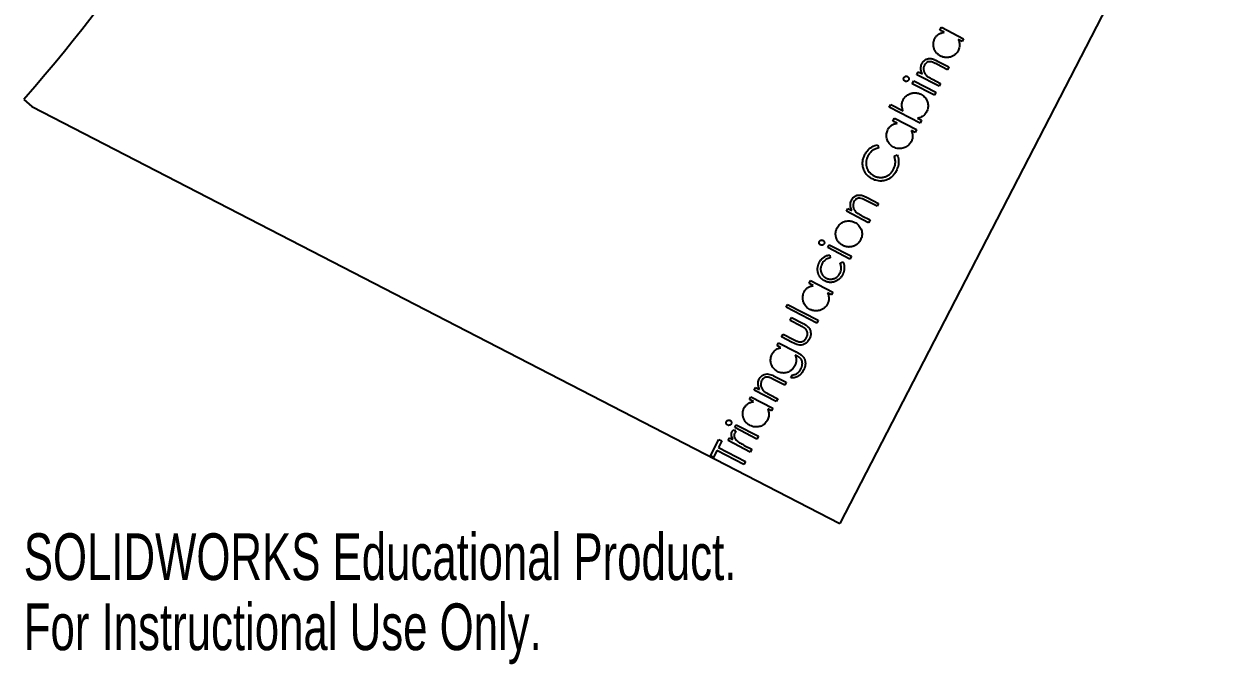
# Model space of a CAD drawing. Header units: millimetres. Extents: x -225 to -102, y 114 to 246.
# Drawn here: x -224.9 to -102, y 113.8 to 180.1 of the extents above; entities that cross this region are included whole.
import ezdxf

# ---------------------------------------------------------------- set-up
doc = ezdxf.new("R2010")
doc.units = ezdxf.units.MM
doc.styles.add('SLDTEXTSTYLE0', font='TXT', dxfattribs={"width": 0.7})

msp = doc.modelspace()

# ---------------------------------------------------------------- linework, layer by layer
at = {"color": 7, "linetype": 'Continuous', "lineweight": 25}
for p, q in [((-101.98, 202.95), (-140.47, 128.38)), ((-130.13, 179.41), (-129.98, 179.7)), ((-129.71, 179.19), (-130.13, 179.41)), ((-129.98, 179.7), (-127.69, 178.52)), ((-127.84, 178.23), (-128.24, 178.43)), ((-127.69, 178.52), (-127.84, 178.23)), ((-129.35, 175.31), (-130.44, 175.87)), ((-130.38, 176.21), (-129.2, 175.6)), ((-132.52, 174.78), (-132.37, 175.08)), ((-130.23, 173.6), (-132.52, 174.78)), ((-132.37, 175.08), (-131.95, 174.87)), ((-129.2, 175.6), (-129.35, 175.31)), ((-132.99, 173.86), (-132.84, 174.16)), ((-130.7, 172.68), (-132.99, 173.86)), ((-132.84, 174.16), (-130.55, 172.98)), ((-130.91, 174.33), (-130.07, 173.9)), ((-130.07, 173.9), (-130.23, 173.6)), ((-224.86, 172.24), (-224.03, 171.51)), ((-130.55, 172.98), (-130.7, 172.68)), ((-224.03, 171.51), (-140.47, 128.38)), ((-135.37, 171.43), (-135.22, 171.72)), ((-132.19, 169.79), (-135.37, 171.43)), ((-135.22, 171.72), (-133.94, 171.06)), ((-134.99, 170), (-134.84, 170.29)), ((-134.57, 169.78), (-134.99, 170)), ((-134.84, 170.29), (-132.55, 169.11)), ((-132.46, 170.3), (-132.04, 170.09)), ((-132.04, 170.09), (-132.19, 169.79)), ((-132.7, 168.81), (-133.09, 169.02)), ((-132.55, 169.11), (-132.7, 168.81)), ((-136.54, 167.55), (-136.48, 167.21)), ((-134.87, 166.38), (-134.56, 166.52)), ((-136.63, 161.19), (-137.72, 161.75)), ((-137.66, 162.09), (-136.48, 161.48)), ((-136.48, 161.48), (-136.63, 161.19)), ((-139.8, 160.67), (-139.65, 160.96)), ((-137.51, 159.48), (-139.8, 160.67)), ((-139.65, 160.96), (-139.24, 160.75)), ((-138.2, 160.21), (-137.36, 159.78)), ((-137.36, 159.78), (-137.51, 159.48)), ((-141.73, 156.91), (-141.58, 157.21)), ((-139.44, 155.73), (-141.73, 156.91)), ((-141.58, 157.21), (-139.29, 156.03)), ((-141.53, 156.14), (-141.5, 155.84)), ((-140.45, 155.29), (-140.17, 155.44)), ((-139.29, 156.03), (-139.44, 155.73)), ((-143.65, 153.21), (-143.5, 153.5)), ((-143.23, 152.99), (-143.65, 153.21)), ((-143.5, 153.5), (-141.21, 152.32)), ((-141.36, 152.03), (-141.75, 152.23)), ((-141.21, 152.32), (-141.36, 152.03)), ((-146.03, 150.75), (-145.88, 151.04)), ((-142.86, 149.11), (-146.03, 150.75)), ((-145.88, 151.04), (-142.71, 149.41)), ((-145.63, 149.37), (-145.47, 149.67)), ((-144.56, 148.82), (-145.63, 149.37)), ((-145.47, 149.67), (-144.35, 149.09)), ((-142.71, 149.41), (-142.86, 149.11)), ((-146.5, 147.67), (-146.35, 147.96)), ((-145.4, 147.1), (-146.5, 147.67)), ((-146.35, 147.96), (-145.28, 147.41)), ((-146.97, 146.77), (-146.82, 147.06)), ((-146.57, 146.56), (-146.97, 146.77)), ((-146.82, 147.06), (-144.99, 146.12)), ((-145, 145.75), (-145.11, 145.81)), ((-146.17, 142.69), (-147.27, 143.25)), ((-147.2, 143.59), (-146.02, 142.98)), ((-146.02, 142.98), (-146.17, 142.69)), ((-145.56, 143.43), (-145.39, 143.75)), ((-149.84, 141.2), (-149.69, 141.49)), ((-149.69, 141.49), (-147.4, 140.31)), ((-149.34, 142.16), (-149.19, 142.46)), ((-147.05, 140.98), (-149.34, 142.16)), ((-149.19, 142.46), (-148.78, 142.24)), ((-147.74, 141.71), (-146.9, 141.28)), ((-149.42, 140.99), (-149.84, 141.2)), ((-147.55, 140.02), (-147.94, 140.22)), ((-147.4, 140.31), (-147.55, 140.02)), ((-146.9, 141.28), (-147.05, 140.98)), ((-151.42, 138.09), (-151.25, 137.81)), ((-151.34, 138.29), (-151.19, 138.59)), ((-149.05, 137.11), (-151.34, 138.29)), ((-151.19, 138.59), (-148.9, 137.4)), ((-153.86, 135.38), (-152.99, 137.08)), ((-152.69, 136.92), (-153.04, 136.23)), ((-152.99, 137.08), (-152.69, 136.92)), ((-152.03, 136.95), (-151.88, 137.25)), ((-149.74, 135.76), (-152.03, 136.95)), ((-151.88, 137.25), (-151.54, 137.07)), ((-150.36, 136.46), (-149.59, 136.07)), ((-148.9, 137.4), (-149.05, 137.11)), ((-153.56, 135.22), (-153.86, 135.38)), ((-153.2, 135.92), (-153.56, 135.22)), ((-150.41, 134.48), (-153.2, 135.92)), ((-153.04, 136.23), (-150.24, 134.79)), ((-149.59, 136.07), (-149.74, 135.76)), ((-150.24, 134.79), (-150.41, 134.48))]:
    msp.add_line(p, q, dxfattribs=at)
msp.add_open_spline([(-205.57, 209.6), (-210.07, 191.2), (-212.47, 186.55), (-224.86, 172.24)], degree=3, dxfattribs=at)
for points, knots in [([(-130.07, 176.72), (-130.11, 176.75), (-130.19, 176.79), (-130.3, 176.87), (-130.4, 176.95), (-130.49, 177.05), (-130.57, 177.15), (-130.64, 177.26), (-130.69, 177.38), (-130.74, 177.51), (-130.78, 177.64), (-130.8, 177.77), (-130.81, 177.9), (-130.81, 178.03), (-130.79, 178.15), (-130.76, 178.28), (-130.72, 178.41), (-130.68, 178.48), (-130.66, 178.53)], [0, 0, 0, 0, 0.064924, 0.12808, 0.189832, 0.25102, 0.312303, 0.374004, 0.43709, 0.502073, 0.566819, 0.629793, 0.691152, 0.751792, 0.812555, 0.873639, 0.93589, 1, 1, 1, 1]), ([(-130.66, 178.53), (-130.64, 178.57), (-130.59, 178.66), (-130.5, 178.78), (-130.39, 178.89), (-130.28, 178.98), (-130.15, 179.05), (-130.02, 179.11), (-129.87, 179.16), (-129.76, 179.18), (-129.71, 179.19)], [0, 0, 0, 0, 0.128687, 0.25232, 0.373529, 0.493386, 0.614476, 0.737616, 0.86583, 1, 1, 1, 1]), ([(-128.24, 178.43), (-128.2, 178.34), (-128.16, 178.24), (-128.14, 178.14), (-128.11, 178), (-128.1, 177.85), (-128.12, 177.7), (-128.14, 177.55), (-128.19, 177.41), (-128.26, 177.28)], [0, 0, 0, 0, 0.000300071, 0.000300071, 0.000300071, 0.000750428, 0.000750428, 0.000750428, 0.001197621, 0.001197621, 0.001197621, 0.001197621]), ([(-128.26, 177.28), (-128.28, 177.24), (-128.32, 177.16), (-128.4, 177.05), (-128.48, 176.96), (-128.58, 176.87), (-128.68, 176.79), (-128.79, 176.73), (-128.91, 176.67), (-129.04, 176.62), (-129.17, 176.59), (-129.3, 176.57), (-129.43, 176.56), (-129.56, 176.57), (-129.69, 176.59), (-129.82, 176.62), (-129.95, 176.66), (-130.03, 176.7), (-130.07, 176.72)], [0, 0, 0, 0, 0.063573, 0.125516, 0.186226, 0.246134, 0.306573, 0.367524, 0.429905, 0.494426, 0.559038, 0.621983, 0.683877, 0.745367, 0.807122, 0.869735, 0.933834, 1, 1, 1, 1]), ([(-131.95, 174.87), (-131.98, 174.91), (-132.02, 175.01), (-132.07, 175.16), (-132.1, 175.3), (-132.11, 175.44), (-132.1, 175.58), (-132.08, 175.71), (-132.04, 175.84), (-132, 175.93), (-131.98, 175.97)], [0, 0, 0, 0, 0.140722, 0.273154, 0.40009, 0.521676, 0.640826, 0.758576, 0.878101, 1, 1, 1, 1]), ([(-131.98, 175.97), (-131.96, 176.01), (-131.91, 176.09), (-131.83, 176.19), (-131.73, 176.28), (-131.62, 176.36), (-131.5, 176.42), (-131.37, 176.45), (-131.24, 176.47), (-131.13, 176.47), (-131.04, 176.46), (-130.96, 176.45), (-130.88, 176.42), (-130.79, 176.39), (-130.7, 176.36), (-130.59, 176.31), (-130.49, 176.26), (-130.41, 176.23), (-130.38, 176.21)], [0, 0, 0, 0, 0.076049, 0.149253, 0.220666, 0.292329, 0.363491, 0.433491, 0.50316, 0.574892, 0.613265, 0.655625, 0.701923, 0.752562, 0.807753, 0.866976, 0.931149, 1, 1, 1, 1]), ([(-131.74, 175.77), (-131.78, 175.68), (-131.82, 175.59), (-131.83, 175.49), (-131.84, 175.39), (-131.83, 175.29), (-131.81, 175.2), (-131.79, 175.1), (-131.75, 175.01), (-131.71, 174.93), (-131.66, 174.84), (-131.59, 174.76), (-131.52, 174.69)], [0, 0, 0, 0, 0.000291526, 0.000291526, 0.000291526, 0.000583435, 0.000583435, 0.000583435, 0.000871359, 0.000871359, 0.000871359, 0.001172107, 0.001172107, 0.001172107, 0.001172107]), ([(-130.99, 176.11), (-131.08, 176.13), (-131.18, 176.15), (-131.28, 176.13), (-131.34, 176.12), (-131.4, 176.1), (-131.46, 176.08), (-131.51, 176.05), (-131.56, 176.01), (-131.6, 175.96), (-131.66, 175.91), (-131.7, 175.84), (-131.74, 175.77)], [0, 0, 0, 0, 0.0002965512, 0.0002965512, 0.0002965512, 0.0004784142, 0.0004784142, 0.0004784142, 0.0006603244, 0.0006603244, 0.0006603244, 0.0008976239, 0.0008976239, 0.0008976239, 0.0008976239]), ([(-130.44, 175.87), (-130.48, 175.89), (-130.53, 175.92), (-130.57, 175.94), (-130.62, 175.96), (-130.66, 175.98), (-130.71, 176), (-130.8, 176.04), (-130.89, 176.09), (-130.99, 176.11)], [0, 0, 0, 0, 0.0001493595, 0.0001493595, 0.0001493595, 0.0002987205, 0.0002987205, 0.0002987205, 0.0005969808, 0.0005969808, 0.0005969808, 0.0005969808]), ([(-133.74, 174.13), (-133.78, 174.15), (-133.81, 174.17), (-133.84, 174.21), (-133.86, 174.24), (-133.87, 174.27), (-133.88, 174.3), (-133.89, 174.33), (-133.89, 174.37), (-133.89, 174.4), (-133.89, 174.43), (-133.87, 174.46), (-133.86, 174.5)], [0, 0, 0, 0, 0.0001244003, 0.0001244003, 0.0001244003, 0.000230792, 0.000230792, 0.000230792, 0.0003253258, 0.0003253258, 0.0003253258, 0.0004253567, 0.0004253567, 0.0004253567, 0.0004253567]), ([(-133.86, 174.5), (-133.84, 174.53), (-133.81, 174.57), (-133.78, 174.59), (-133.75, 174.61), (-133.72, 174.63), (-133.68, 174.64), (-133.65, 174.64), (-133.62, 174.65), (-133.59, 174.64), (-133.56, 174.64), (-133.53, 174.63), (-133.5, 174.62), (-133.5, 174.62), (-133.49, 174.61), (-133.49, 174.61)], [0, 0, 0, 0, 0.0001243232, 0.0001243232, 0.0001243232, 0.0002307338, 0.0002307338, 0.0002307338, 0.0003253305, 0.0003253305, 0.0003253305, 0.0004145881, 0.0004145881, 0.0004145881, 0.0004270694, 0.0004270694, 0.0004270694, 0.0004270694]), ([(-133.49, 174.61), (-133.46, 174.6), (-133.43, 174.58), (-133.41, 174.55), (-133.39, 174.53), (-133.37, 174.5), (-133.36, 174.47), (-133.35, 174.44), (-133.34, 174.41), (-133.34, 174.38), (-133.34, 174.35), (-133.35, 174.31), (-133.36, 174.28), (-133.36, 174.27), (-133.37, 174.26), (-133.37, 174.24)], [0, 0, 0, 0, 0.0000988354, 0.0000988354, 0.0000988354, 0.0001986003, 0.0001986003, 0.0001986003, 0.00028981, 0.00028981, 0.00028981, 0.0003855199, 0.0003855199, 0.0003855199, 0.0004262592, 0.0004262592, 0.0004262592, 0.0004262592]), ([(-131.52, 174.69), (-131.47, 174.66), (-131.42, 174.62), (-131.37, 174.59), (-131.32, 174.56), (-131.27, 174.53), (-131.22, 174.5), (-131.12, 174.44), (-131.02, 174.38), (-130.91, 174.33)], [0, 0, 0, 0, 0.0001764273, 0.0001764273, 0.0001764273, 0.0003526417, 0.0003526417, 0.0003526417, 0.0007038249, 0.0007038249, 0.0007038249, 0.0007038249]), ([(-133.37, 174.24), (-133.38, 174.23), (-133.4, 174.2), (-133.44, 174.16), (-133.48, 174.13), (-133.53, 174.11), (-133.59, 174.1), (-133.64, 174.1), (-133.69, 174.1), (-133.72, 174.12), (-133.74, 174.13)], [0, 0, 0, 0, 0.125846, 0.247813, 0.370922, 0.500312, 0.628301, 0.75118, 0.873015, 1, 1, 1, 1]), ([(-133.94, 171.06), (-133.96, 171.11), (-134, 171.21), (-134.04, 171.36), (-134.06, 171.51), (-134.07, 171.65), (-134.06, 171.8), (-134.03, 171.94), (-133.98, 172.08), (-133.94, 172.17), (-133.92, 172.21)], [0, 0, 0, 0, 0.134699, 0.263188, 0.387767, 0.509204, 0.629372, 0.750358, 0.873303, 1, 1, 1, 1]), ([(-133.92, 172.21), (-133.9, 172.25), (-133.85, 172.33), (-133.78, 172.44), (-133.69, 172.54), (-133.6, 172.62), (-133.5, 172.7), (-133.38, 172.76), (-133.26, 172.82), (-133.14, 172.87), (-133.01, 172.9), (-132.87, 172.92), (-132.74, 172.93), (-132.61, 172.92), (-132.48, 172.9), (-132.35, 172.87), (-132.23, 172.83), (-132.14, 172.79), (-132.1, 172.77)], [0, 0, 0, 0, 0.063641, 0.125651, 0.186427, 0.24673, 0.306901, 0.367919, 0.430367, 0.494957, 0.559757, 0.622771, 0.684732, 0.746084, 0.807665, 0.870346, 0.93405, 1, 1, 1, 1]), ([(-132.1, 172.77), (-131.96, 172.69), (-131.83, 172.6), (-131.72, 172.48), (-131.61, 172.36), (-131.52, 172.22), (-131.46, 172.07), (-131.41, 171.93), (-131.37, 171.79), (-131.36, 171.64), (-131.35, 171.48), (-131.38, 171.32), (-131.43, 171.17), (-131.45, 171.1), (-131.48, 171.03), (-131.51, 170.96)], [0, 0, 0, 0, 0.00047919, 0.00047919, 0.00047919, 0.000963456, 0.000963456, 0.000963456, 0.001403113, 0.001403113, 0.001403113, 0.001882244, 0.001882244, 0.001882244, 0.002097865, 0.002097865, 0.002097865, 0.002097865]), ([(-131.51, 170.96), (-131.58, 170.84), (-131.67, 170.71), (-131.78, 170.61), (-131.89, 170.51), (-132.02, 170.43), (-132.16, 170.38), (-132.26, 170.34), (-132.36, 170.32), (-132.46, 170.3)], [0, 0, 0, 0, 0.000441134, 0.000441134, 0.000441134, 0.000886826, 0.000886826, 0.000886826, 0.001197795, 0.001197795, 0.001197795, 0.001197795]), ([(-135.52, 169.11), (-135.49, 169.16), (-135.44, 169.25), (-135.35, 169.37), (-135.25, 169.47), (-135.13, 169.57), (-135.01, 169.64), (-134.87, 169.7), (-134.72, 169.75), (-134.62, 169.77), (-134.57, 169.78)], [0, 0, 0, 0, 0.128687, 0.25232, 0.373529, 0.493386, 0.614476, 0.737616, 0.86583, 1, 1, 1, 1]), ([(-134.93, 167.31), (-135.07, 167.39), (-135.2, 167.48), (-135.31, 167.6), (-135.42, 167.71), (-135.5, 167.85), (-135.56, 168), (-135.62, 168.14), (-135.65, 168.28), (-135.66, 168.43), (-135.67, 168.59), (-135.65, 168.75), (-135.6, 168.9), (-135.58, 168.97), (-135.55, 169.04), (-135.52, 169.11)], [0, 0, 0, 0, 0.00047387, 0.00047387, 0.00047387, 0.000952264, 0.000952264, 0.000952264, 0.001392504, 0.001392504, 0.001392504, 0.001867988, 0.001867988, 0.001867988, 0.002096238, 0.002096238, 0.002096238, 0.002096238]), ([(-133.09, 169.02), (-133.07, 168.97), (-133.03, 168.87), (-132.99, 168.72), (-132.97, 168.57), (-132.96, 168.43), (-132.97, 168.28), (-133, 168.14), (-133.05, 168), (-133.09, 167.91), (-133.11, 167.86)], [0, 0, 0, 0, 0.134183, 0.262581, 0.386809, 0.508653, 0.629187, 0.750065, 0.873392, 1, 1, 1, 1]), ([(-137.9, 166.53), (-137.83, 166.66), (-137.75, 166.78), (-137.66, 166.9), (-137.52, 167.06), (-137.36, 167.2), (-137.18, 167.31), (-136.99, 167.43), (-136.77, 167.51), (-136.54, 167.55)], [0, 0, 0, 0, 0.000441896, 0.000441896, 0.000441896, 0.001075715, 0.001075715, 0.001075715, 0.001765937, 0.001765937, 0.001765937, 0.001765937]), ([(-136.48, 167.21), (-136.54, 167.19), (-136.66, 167.17), (-136.83, 167.11), (-136.99, 167.03), (-137.13, 166.93), (-137.27, 166.81), (-137.39, 166.68), (-137.5, 166.54), (-137.56, 166.43), (-137.59, 166.37)], [0, 0, 0, 0, 0.1279859, 0.2520538, 0.3746067, 0.4972588, 0.6198905, 0.7436638, 0.8697083, 1, 1, 1, 1]), ([(-133.11, 167.86), (-133.19, 167.73), (-133.27, 167.6), (-133.39, 167.5), (-133.5, 167.39), (-133.64, 167.31), (-133.78, 167.25), (-133.91, 167.2), (-134.06, 167.17), (-134.2, 167.16), (-134.36, 167.14), (-134.52, 167.16), (-134.68, 167.21), (-134.76, 167.24), (-134.85, 167.27), (-134.93, 167.31)], [0, 0, 0, 0, 0.000459929, 0.000459929, 0.000459929, 0.00092323, 0.00092323, 0.00092323, 0.001347119, 0.001347119, 0.001347119, 0.001830429, 0.001830429, 0.001830429, 0.002097621, 0.002097621, 0.002097621, 0.002097621]), ([(-137.15, 164.03), (-137.2, 164.06), (-137.31, 164.12), (-137.46, 164.22), (-137.6, 164.34), (-137.72, 164.47), (-137.82, 164.61), (-137.91, 164.76), (-137.99, 164.92), (-138.05, 165.09), (-138.1, 165.27), (-138.12, 165.45), (-138.13, 165.63), (-138.12, 165.81), (-138.09, 165.99), (-138.05, 166.17), (-137.98, 166.35), (-137.92, 166.47), (-137.9, 166.53)], [0, 0, 0, 0, 0.064354, 0.126659, 0.18756, 0.247495, 0.307414, 0.367698, 0.42903, 0.492231, 0.555656, 0.617612, 0.679261, 0.740863, 0.803116, 0.866616, 0.932132, 1, 1, 1, 1]), ([(-137.59, 166.37), (-137.67, 166.21), (-137.73, 166.03), (-137.75, 165.85), (-137.78, 165.67), (-137.77, 165.48), (-137.72, 165.3), (-137.68, 165.13), (-137.61, 164.97), (-137.51, 164.82), (-137.42, 164.69), (-137.31, 164.57), (-137.18, 164.48), (-137.11, 164.43), (-137.03, 164.38), (-136.95, 164.34)], [0, 0, 0, 0, 0.000549054, 0.000549054, 0.000549054, 0.001100189, 0.001100189, 0.001100189, 0.001623252, 0.001623252, 0.001623252, 0.002101406, 0.002101406, 0.002101406, 0.00236376, 0.00236376, 0.00236376, 0.00236376]), ([(-134.92, 165.02), (-134.9, 165.08), (-134.85, 165.18), (-134.79, 165.35), (-134.76, 165.52), (-134.74, 165.69), (-134.74, 165.86), (-134.77, 166.03), (-134.81, 166.2), (-134.85, 166.32), (-134.87, 166.38)], [0, 0, 0, 0, 0.128346, 0.252838, 0.37494, 0.495494, 0.617083, 0.740703, 0.86793, 1, 1, 1, 1]), ([(-134.56, 166.52), (-134.48, 166.34), (-134.42, 166.13), (-134.41, 165.93), (-134.39, 165.73), (-134.41, 165.52), (-134.46, 165.32), (-134.5, 165.16), (-134.57, 165), (-134.64, 164.85)], [0, 0, 0, 0, 0.000614106, 0.000614106, 0.000614106, 0.001229067, 0.001229067, 0.001229067, 0.001721562, 0.001721562, 0.001721562, 0.001721562]), ([(-136.95, 164.34), (-136.91, 164.32), (-136.81, 164.27), (-136.67, 164.22), (-136.53, 164.19), (-136.38, 164.17), (-136.24, 164.16), (-136.1, 164.17), (-135.95, 164.2), (-135.81, 164.24), (-135.67, 164.29), (-135.53, 164.36), (-135.41, 164.44), (-135.29, 164.53), (-135.19, 164.64), (-135.09, 164.75), (-135, 164.88), (-134.95, 164.98), (-134.92, 165.02)], [0, 0, 0, 0, 0.065142, 0.128135, 0.189322, 0.249969, 0.309482, 0.369748, 0.430871, 0.493616, 0.556418, 0.618238, 0.679445, 0.740988, 0.802897, 0.866487, 0.93193, 1, 1, 1, 1]), ([(-134.64, 164.85), (-134.7, 164.73), (-134.77, 164.62), (-134.85, 164.51), (-134.98, 164.34), (-135.14, 164.19), (-135.31, 164.08), (-135.48, 163.97), (-135.66, 163.9), (-135.84, 163.85)], [0, 0, 0, 0, 0.000405939, 0.000405939, 0.000405939, 0.001045629, 0.001045629, 0.001045629, 0.001623566, 0.001623566, 0.001623566, 0.001623566]), ([(-135.84, 163.85), (-135.95, 163.83), (-136.06, 163.81), (-136.18, 163.8), (-136.37, 163.79), (-136.57, 163.82), (-136.76, 163.87), (-136.9, 163.91), (-137.02, 163.97), (-137.15, 164.03)], [0, 0, 0, 0, 0.000338358, 0.000338358, 0.000338358, 0.000934231, 0.000934231, 0.000934231, 0.001350814, 0.001350814, 0.001350814, 0.001350814]), ([(-139.26, 161.85), (-139.24, 161.89), (-139.19, 161.97), (-139.11, 162.08), (-139.01, 162.17), (-138.9, 162.24), (-138.78, 162.3), (-138.66, 162.34), (-138.53, 162.35), (-138.41, 162.35), (-138.32, 162.34), (-138.24, 162.33), (-138.16, 162.31), (-138.07, 162.28), (-137.98, 162.24), (-137.88, 162.2), (-137.77, 162.15), (-137.69, 162.11), (-137.66, 162.09)], [0, 0, 0, 0, 0.076049, 0.149253, 0.220666, 0.292329, 0.363491, 0.433491, 0.50316, 0.574892, 0.613265, 0.655625, 0.701923, 0.752562, 0.807753, 0.866976, 0.931149, 1, 1, 1, 1]), ([(-139.24, 160.75), (-139.28, 160.84), (-139.31, 160.92), (-139.34, 161.02), (-139.38, 161.15), (-139.4, 161.3), (-139.38, 161.43), (-139.37, 161.58), (-139.32, 161.72), (-139.26, 161.85)], [0, 0, 0, 0, 0.000287997, 0.000287997, 0.000287997, 0.000711194, 0.000711194, 0.000711194, 0.001148952, 0.001148952, 0.001148952, 0.001148952]), ([(-139.02, 161.65), (-139.06, 161.56), (-139.1, 161.47), (-139.11, 161.37), (-139.12, 161.28), (-139.11, 161.18), (-139.09, 161.08), (-139.07, 160.99), (-139.04, 160.89), (-138.99, 160.81), (-138.94, 160.72), (-138.87, 160.64), (-138.8, 160.58)], [0, 0, 0, 0, 0.000291526, 0.000291526, 0.000291526, 0.000583435, 0.000583435, 0.000583435, 0.000871359, 0.000871359, 0.000871359, 0.001172107, 0.001172107, 0.001172107, 0.001172107]), ([(-138.27, 161.99), (-138.36, 162.01), (-138.47, 162.03), (-138.56, 162.01), (-138.62, 162.01), (-138.68, 161.99), (-138.74, 161.96), (-138.79, 161.93), (-138.84, 161.89), (-138.88, 161.85), (-138.94, 161.79), (-138.98, 161.72), (-139.02, 161.65)], [0, 0, 0, 0, 0.0002965512, 0.0002965512, 0.0002965512, 0.0004784142, 0.0004784142, 0.0004784142, 0.0006603244, 0.0006603244, 0.0006603244, 0.0008976239, 0.0008976239, 0.0008976239, 0.0008976239]), ([(-137.72, 161.75), (-137.77, 161.78), (-137.81, 161.8), (-137.85, 161.82), (-137.9, 161.84), (-137.94, 161.87), (-137.99, 161.89), (-138.08, 161.93), (-138.17, 161.97), (-138.27, 161.99)], [0, 0, 0, 0, 0.0001493595, 0.0001493595, 0.0001493595, 0.0002987205, 0.0002987205, 0.0002987205, 0.0005969808, 0.0005969808, 0.0005969808, 0.0005969808]), ([(-138.8, 160.58), (-138.75, 160.54), (-138.7, 160.5), (-138.66, 160.47), (-138.61, 160.44), (-138.56, 160.41), (-138.5, 160.38), (-138.4, 160.32), (-138.3, 160.27), (-138.2, 160.21)], [0, 0, 0, 0, 0.0001764273, 0.0001764273, 0.0001764273, 0.0003526417, 0.0003526417, 0.0003526417, 0.0007038249, 0.0007038249, 0.0007038249, 0.0007038249]), ([(-140.83, 157.87), (-140.84, 157.92), (-140.87, 158.01), (-140.9, 158.14), (-140.92, 158.28), (-140.92, 158.41), (-140.9, 158.55), (-140.87, 158.68), (-140.82, 158.82), (-140.78, 158.91), (-140.76, 158.95)], [0, 0, 0, 0, 0.12872, 0.253715, 0.375853, 0.496839, 0.618592, 0.741749, 0.869033, 1, 1, 1, 1]), ([(-140.76, 158.95), (-140.71, 159.03), (-140.67, 159.11), (-140.61, 159.18), (-140.52, 159.29), (-140.41, 159.39), (-140.3, 159.47), (-140.18, 159.54), (-140.05, 159.59), (-139.92, 159.63)], [0, 0, 0, 0, 0.000278691, 0.000278691, 0.000278691, 0.000706239, 0.000706239, 0.000706239, 0.00111243, 0.00111243, 0.00111243, 0.00111243]), ([(-139.92, 159.63), (-139.84, 159.65), (-139.76, 159.66), (-139.67, 159.67), (-139.53, 159.68), (-139.38, 159.67), (-139.24, 159.63), (-139.13, 159.61), (-139.03, 159.56), (-138.93, 159.52)], [0, 0, 0, 0, 0.000256025, 0.000256025, 0.000256025, 0.000694446, 0.000694446, 0.000694446, 0.001022608, 0.001022608, 0.001022608, 0.001022608]), ([(-138.93, 159.52), (-138.79, 159.44), (-138.66, 159.35), (-138.55, 159.23), (-138.44, 159.11), (-138.36, 158.97), (-138.29, 158.82), (-138.24, 158.68), (-138.2, 158.53), (-138.19, 158.37), (-138.18, 158.23), (-138.21, 158.07), (-138.25, 157.93), (-138.28, 157.86), (-138.31, 157.78), (-138.35, 157.71)], [0, 0, 0, 0, 0.000478181, 0.000478181, 0.000478181, 0.000959075, 0.000959075, 0.000959075, 0.001418823, 0.001418823, 0.001418823, 0.00186429, 0.00186429, 0.00186429, 0.002106336, 0.002106336, 0.002106336, 0.002106336]), ([(-142.48, 157.18), (-142.52, 157.2), (-142.55, 157.23), (-142.58, 157.26), (-142.6, 157.29), (-142.61, 157.32), (-142.62, 157.36), (-142.63, 157.39), (-142.63, 157.42), (-142.63, 157.45), (-142.63, 157.48), (-142.62, 157.52), (-142.6, 157.55)], [0, 0, 0, 0, 0.0001244003, 0.0001244003, 0.0001244003, 0.000230792, 0.000230792, 0.000230792, 0.0003253258, 0.0003253258, 0.0003253258, 0.0004253567, 0.0004253567, 0.0004253567, 0.0004253567]), ([(-142.6, 157.55), (-142.59, 157.56), (-142.57, 157.59), (-142.54, 157.63), (-142.49, 157.66), (-142.44, 157.68), (-142.39, 157.7), (-142.33, 157.7), (-142.28, 157.69), (-142.25, 157.67), (-142.23, 157.66)], [0, 0, 0, 0, 0.127682, 0.250102, 0.372026, 0.500203, 0.626992, 0.750978, 0.872837, 1, 1, 1, 1]), ([(-142.12, 157.3), (-142.13, 157.27), (-142.15, 157.24), (-142.18, 157.22), (-142.2, 157.2), (-142.23, 157.18), (-142.26, 157.17), (-142.29, 157.16), (-142.32, 157.15), (-142.35, 157.15), (-142.38, 157.15), (-142.42, 157.15), (-142.45, 157.16), (-142.46, 157.17), (-142.47, 157.17), (-142.48, 157.18)], [0, 0, 0, 0, 0.0000986856, 0.0000986856, 0.0000986856, 0.0001983561, 0.0001983561, 0.0001983561, 0.0002894711, 0.0002894711, 0.0002894711, 0.0003855226, 0.0003855226, 0.0003855226, 0.0004243208, 0.0004243208, 0.0004243208, 0.0004243208]), ([(-142.23, 157.66), (-142.2, 157.65), (-142.18, 157.63), (-142.15, 157.6), (-142.13, 157.58), (-142.11, 157.55), (-142.1, 157.52), (-142.09, 157.49), (-142.09, 157.46), (-142.08, 157.43), (-142.08, 157.4), (-142.09, 157.36), (-142.1, 157.33), (-142.1, 157.32), (-142.11, 157.31), (-142.12, 157.3)], [0, 0, 0, 0, 0.0000988354, 0.0000988354, 0.0000988354, 0.0001986003, 0.0001986003, 0.0001986003, 0.00028981, 0.00028981, 0.00028981, 0.0003855199, 0.0003855199, 0.0003855199, 0.0004262592, 0.0004262592, 0.0004262592, 0.0004262592]), ([(-140.16, 157.13), (-140.2, 157.15), (-140.28, 157.19), (-140.38, 157.27), (-140.48, 157.35), (-140.57, 157.44), (-140.65, 157.53), (-140.72, 157.64), (-140.78, 157.75), (-140.81, 157.83), (-140.83, 157.87)], [0, 0, 0, 0, 0.129135, 0.255318, 0.379125, 0.50121, 0.62342, 0.746775, 0.87178, 1, 1, 1, 1]), ([(-138.35, 157.71), (-138.37, 157.67), (-138.42, 157.58), (-138.5, 157.47), (-138.59, 157.37), (-138.68, 157.27), (-138.79, 157.2), (-138.9, 157.13), (-139.02, 157.07), (-139.15, 157.03), (-139.28, 157), (-139.41, 156.98), (-139.54, 156.97), (-139.67, 156.98), (-139.8, 157), (-139.92, 157.03), (-140.04, 157.07), (-140.12, 157.11), (-140.16, 157.13)], [0, 0, 0, 0, 0.068154, 0.133684, 0.19732, 0.259709, 0.321194, 0.382858, 0.445462, 0.509334, 0.573214, 0.635287, 0.696063, 0.756085, 0.81592, 0.876135, 0.937371, 1, 1, 1, 1]), ([(-142.6, 155.37), (-142.58, 155.41), (-142.54, 155.48), (-142.47, 155.59), (-142.4, 155.68), (-142.31, 155.77), (-142.22, 155.86), (-142.13, 155.93), (-142.04, 155.99), (-141.94, 156.04), (-141.85, 156.08), (-141.75, 156.11), (-141.64, 156.13), (-141.57, 156.14), (-141.53, 156.14)], [0, 0, 0, 0, 0.091675, 0.18199, 0.272139, 0.362544, 0.450787, 0.534375, 0.613857, 0.690301, 0.765548, 0.841873, 0.919349, 1, 1, 1, 1]), ([(-142.04, 153.46), (-142.07, 153.47), (-142.12, 153.5), (-142.2, 153.55), (-142.27, 153.61), (-142.34, 153.66), (-142.41, 153.73), (-142.47, 153.79), (-142.52, 153.87), (-142.58, 153.94), (-142.62, 154.02), (-142.66, 154.1), (-142.7, 154.19), (-142.73, 154.27), (-142.75, 154.36), (-142.77, 154.45), (-142.78, 154.54), (-142.78, 154.63), (-142.78, 154.73), (-142.78, 154.82), (-142.76, 154.91), (-142.74, 155.01), (-142.72, 155.1), (-142.69, 155.19), (-142.65, 155.28), (-142.62, 155.34), (-142.6, 155.37)], [0, 0, 0, 0, 0.041576, 0.082594, 0.123349, 0.164007, 0.204366, 0.244939, 0.285946, 0.327543, 0.368967, 0.4101, 0.450772, 0.491244, 0.531628, 0.572388, 0.613555, 0.655606, 0.697585, 0.739664, 0.78179, 0.824145, 0.867156, 0.910525, 0.954582, 1, 1, 1, 1]), ([(-142.33, 155.21), (-142.35, 155.18), (-142.38, 155.11), (-142.42, 155.01), (-142.45, 154.9), (-142.47, 154.8), (-142.47, 154.69), (-142.47, 154.59), (-142.45, 154.48), (-142.42, 154.38), (-142.39, 154.28), (-142.34, 154.19), (-142.29, 154.1), (-142.23, 154.02), (-142.16, 153.94), (-142.09, 153.88), (-142, 153.82), (-141.94, 153.78), (-141.91, 153.77)], [0, 0, 0, 0, 0.0685841, 0.1343687, 0.1987221, 0.2616832, 0.3235417, 0.3852882, 0.4478078, 0.5115531, 0.5750481, 0.6363387, 0.6964588, 0.7559785, 0.8155853, 0.8755266, 0.9367099, 1, 1, 1, 1]), ([(-141.5, 155.84), (-141.64, 155.81), (-141.77, 155.77), (-141.88, 155.7), (-142, 155.63), (-142.11, 155.54), (-142.19, 155.44), (-142.25, 155.37), (-142.29, 155.29), (-142.33, 155.21)], [0, 0, 0, 0, 0.000402595, 0.000402595, 0.000402595, 0.000810449, 0.000810449, 0.000810449, 0.001070625, 0.001070625, 0.001070625, 0.001070625]), ([(-140.47, 154.26), (-140.43, 154.34), (-140.4, 154.42), (-140.37, 154.51), (-140.34, 154.63), (-140.33, 154.75), (-140.34, 154.88), (-140.35, 155), (-140.38, 155.12), (-140.42, 155.23), (-140.43, 155.25), (-140.44, 155.27), (-140.45, 155.29)], [0, 0, 0, 0, 0.000269432, 0.000269432, 0.000269432, 0.000642305, 0.000642305, 0.000642305, 0.001009194, 0.001009194, 0.001009194, 0.001072516, 0.001072516, 0.001072516, 0.001072516]), ([(-140.17, 155.44), (-140.16, 155.42), (-140.13, 155.37), (-140.1, 155.3), (-140.07, 155.22), (-140.05, 155.14), (-140.04, 155.06), (-140.02, 154.98), (-140.02, 154.89), (-140.02, 154.81), (-140.02, 154.72), (-140.03, 154.63), (-140.05, 154.55), (-140.07, 154.46), (-140.1, 154.37), (-140.13, 154.28), (-140.16, 154.19), (-140.19, 154.14), (-140.21, 154.11)], [0, 0, 0, 0, 0.059372, 0.117876, 0.176854, 0.235463, 0.294356, 0.353649, 0.414022, 0.475733, 0.537927, 0.600525, 0.664088, 0.728479, 0.79437, 0.8611, 0.929662, 1, 1, 1, 1]), ([(-140.21, 154.11), (-140.23, 154.06), (-140.28, 153.98), (-140.36, 153.86), (-140.45, 153.75), (-140.55, 153.65), (-140.65, 153.57), (-140.77, 153.49), (-140.89, 153.43), (-141.02, 153.38), (-141.15, 153.34), (-141.28, 153.32), (-141.41, 153.31), (-141.54, 153.31), (-141.67, 153.33), (-141.79, 153.36), (-141.92, 153.4), (-142, 153.44), (-142.04, 153.46)], [0, 0, 0, 0, 0.068757, 0.135155, 0.199609, 0.262775, 0.324888, 0.386934, 0.449582, 0.513091, 0.576297, 0.637703, 0.697618, 0.756706, 0.815891, 0.875819, 0.936923, 1, 1, 1, 1]), ([(-141.91, 153.77), (-141.87, 153.75), (-141.78, 153.71), (-141.65, 153.67), (-141.51, 153.65), (-141.37, 153.65), (-141.23, 153.66), (-141.1, 153.7), (-140.97, 153.75), (-140.85, 153.82), (-140.73, 153.91), (-140.63, 154.01), (-140.54, 154.13), (-140.5, 154.21), (-140.47, 154.26)], [0, 0, 0, 0, 0.081955, 0.163108, 0.244103, 0.327198, 0.410273, 0.492188, 0.573307, 0.656319, 0.740301, 0.824643, 0.910807, 1, 1, 1, 1]), ([(-144.18, 152.32), (-144.15, 152.37), (-144.1, 152.46), (-144.01, 152.58), (-143.91, 152.69), (-143.79, 152.78), (-143.67, 152.85), (-143.53, 152.91), (-143.38, 152.96), (-143.28, 152.98), (-143.23, 152.99)], [0, 0, 0, 0, 0.128687, 0.25232, 0.373529, 0.493386, 0.614476, 0.737616, 0.86583, 1, 1, 1, 1]), ([(-143.59, 150.52), (-143.73, 150.6), (-143.86, 150.69), (-143.97, 150.81), (-144.08, 150.92), (-144.16, 151.06), (-144.22, 151.21), (-144.28, 151.35), (-144.31, 151.49), (-144.32, 151.64), (-144.33, 151.8), (-144.31, 151.96), (-144.26, 152.11), (-144.24, 152.19), (-144.21, 152.26), (-144.18, 152.32)], [0, 0, 0, 0, 0.00047387, 0.00047387, 0.00047387, 0.000952264, 0.000952264, 0.000952264, 0.001392504, 0.001392504, 0.001392504, 0.001867988, 0.001867988, 0.001867988, 0.002096238, 0.002096238, 0.002096238, 0.002096238]), ([(-141.75, 152.23), (-141.73, 152.18), (-141.69, 152.08), (-141.65, 151.93), (-141.63, 151.78), (-141.62, 151.64), (-141.63, 151.49), (-141.66, 151.35), (-141.71, 151.21), (-141.75, 151.12), (-141.77, 151.08)], [0, 0, 0, 0, 0.134183, 0.262581, 0.386809, 0.508653, 0.629187, 0.750065, 0.873392, 1, 1, 1, 1]), ([(-141.77, 151.08), (-141.79, 151.04), (-141.84, 150.96), (-141.91, 150.85), (-142, 150.75), (-142.09, 150.67), (-142.19, 150.59), (-142.3, 150.53), (-142.42, 150.47), (-142.55, 150.42), (-142.68, 150.39), (-142.81, 150.37), (-142.95, 150.36), (-143.08, 150.37), (-143.21, 150.39), (-143.33, 150.42), (-143.46, 150.46), (-143.55, 150.5), (-143.59, 150.52)], [0, 0, 0, 0, 0.063573, 0.125516, 0.186226, 0.246134, 0.306573, 0.367524, 0.429905, 0.494426, 0.559038, 0.621983, 0.683877, 0.745367, 0.807122, 0.869735, 0.933834, 1, 1, 1, 1]), ([(-144.02, 148.49), (-144.03, 148.5), (-144.05, 148.52), (-144.09, 148.55), (-144.15, 148.59), (-144.21, 148.63), (-144.28, 148.67), (-144.36, 148.72), (-144.46, 148.77), (-144.52, 148.8), (-144.56, 148.82)], [0, 0, 0, 0, 0.068777, 0.153909, 0.254717, 0.371028, 0.503819, 0.652312, 0.818019, 1, 1, 1, 1]), ([(-144.35, 149.09), (-144.18, 149), (-144.01, 148.91), (-143.87, 148.79), (-143.78, 148.72), (-143.69, 148.63), (-143.63, 148.53), (-143.57, 148.43), (-143.52, 148.32), (-143.5, 148.2), (-143.48, 148.09), (-143.48, 147.99), (-143.49, 147.88), (-143.51, 147.73), (-143.57, 147.59), (-143.64, 147.46)], [0, 0, 0, 0, 0.000562333, 0.000562333, 0.000562333, 0.000917584, 0.000917584, 0.000917584, 0.001276505, 0.001276505, 0.001276505, 0.00159654, 0.00159654, 0.00159654, 0.002041236, 0.002041236, 0.002041236, 0.002041236]), ([(-143.64, 147.46), (-143.71, 147.32), (-143.8, 147.19), (-143.91, 147.09), (-143.99, 147.01), (-144.08, 146.96), (-144.17, 146.91), (-144.27, 146.87), (-144.37, 146.84), (-144.47, 146.83), (-144.58, 146.82), (-144.68, 146.83), (-144.79, 146.86), (-145, 146.9), (-145.2, 147), (-145.4, 147.1)], [0, 0, 0, 0, 0.0004652, 0.0004652, 0.0004652, 0.000777275, 0.000777275, 0.000777275, 0.001089959, 0.001089959, 0.001089959, 0.001401073, 0.001401073, 0.001401073, 0.002060536, 0.002060536, 0.002060536, 0.002060536]), ([(-144.72, 147.18), (-144.7, 147.17), (-144.66, 147.17), (-144.6, 147.16), (-144.54, 147.16), (-144.48, 147.17), (-144.43, 147.18), (-144.37, 147.2), (-144.32, 147.22), (-144.24, 147.25), (-144.16, 147.31), (-144.07, 147.39), (-143.99, 147.49), (-143.94, 147.57), (-143.92, 147.61)], [0, 0, 0, 0, 0.062523, 0.123354, 0.183351, 0.242895, 0.301781, 0.361778, 0.421914, 0.483113, 0.606823, 0.732692, 0.862601, 1, 1, 1, 1]), ([(-143.92, 147.61), (-143.9, 147.65), (-143.87, 147.73), (-143.83, 147.85), (-143.82, 147.97), (-143.82, 148.09), (-143.85, 148.2), (-143.89, 148.3), (-143.94, 148.4), (-143.99, 148.46), (-144.02, 148.49)], [0, 0, 0, 0, 0.141077, 0.273487, 0.400573, 0.524651, 0.646209, 0.763327, 0.880245, 1, 1, 1, 1]), ([(-147.5, 145.89), (-147.42, 146.02), (-147.34, 146.14), (-147.23, 146.24), (-147.12, 146.34), (-146.99, 146.42), (-146.85, 146.48), (-146.76, 146.51), (-146.66, 146.54), (-146.57, 146.56)], [0, 0, 0, 0, 0.000442803, 0.000442803, 0.000442803, 0.000890462, 0.000890462, 0.000890462, 0.001177679, 0.001177679, 0.001177679, 0.001177679]), ([(-145.28, 147.41), (-145.24, 147.39), (-145.19, 147.37), (-145.14, 147.34), (-145.1, 147.32), (-145.05, 147.3), (-145.01, 147.28), (-144.91, 147.24), (-144.82, 147.2), (-144.72, 147.18)], [0, 0, 0, 0, 0.0001525845, 0.0001525845, 0.0001525845, 0.0003051509, 0.0003051509, 0.0003051509, 0.0006100742, 0.0006100742, 0.0006100742, 0.0006100742]), ([(-146.92, 144.09), (-147.05, 144.17), (-147.18, 144.26), (-147.29, 144.37), (-147.39, 144.49), (-147.48, 144.62), (-147.54, 144.77), (-147.6, 144.9), (-147.63, 145.05), (-147.64, 145.2), (-147.65, 145.35), (-147.63, 145.5), (-147.59, 145.64), (-147.57, 145.73), (-147.54, 145.81), (-147.5, 145.89)], [0, 0, 0, 0, 0.000465391, 0.000465391, 0.000465391, 0.000932613, 0.000932613, 0.000932613, 0.0013735, 0.0013735, 0.0013735, 0.001815615, 0.001815615, 0.001815615, 0.002081052, 0.002081052, 0.002081052, 0.002081052]), ([(-145.11, 145.81), (-145.09, 145.76), (-145.06, 145.67), (-145.02, 145.53), (-145, 145.39), (-145, 145.24), (-145.01, 145.09), (-145.04, 144.95), (-145.09, 144.8), (-145.13, 144.71), (-145.15, 144.67)], [0, 0, 0, 0, 0.126163, 0.249806, 0.373847, 0.498689, 0.623771, 0.74813, 0.873307, 1, 1, 1, 1]), ([(-144.51, 144.37), (-144.5, 144.39), (-144.47, 144.44), (-144.44, 144.52), (-144.42, 144.59), (-144.39, 144.66), (-144.38, 144.73), (-144.37, 144.8), (-144.36, 144.87), (-144.36, 144.96), (-144.37, 145.06), (-144.39, 145.18), (-144.43, 145.28), (-144.48, 145.37), (-144.53, 145.42), (-144.57, 145.47), (-144.62, 145.52), (-144.68, 145.56), (-144.75, 145.61), (-144.82, 145.65), (-144.91, 145.7), (-144.97, 145.73), (-145, 145.75)], [0, 0, 0, 0, 0.0491768, 0.0964715, 0.1417889, 0.1860856, 0.2283726, 0.2700122, 0.3105809, 0.3500607, 0.4257264, 0.495746, 0.5625252, 0.6266097, 0.660238, 0.6967138, 0.7375528, 0.7817582, 0.8301526, 0.8822083, 0.9391751, 1, 1, 1, 1]), ([(-144.99, 146.12), (-144.93, 146.09), (-144.87, 146.06), (-144.81, 146.03), (-144.75, 145.99), (-144.7, 145.96), (-144.64, 145.92), (-144.53, 145.85), (-144.42, 145.77), (-144.33, 145.67)], [0, 0, 0, 0, 0.0002011163, 0.0002011163, 0.0002011163, 0.0004024162, 0.0004024162, 0.0004024162, 0.0008043807, 0.0008043807, 0.0008043807, 0.0008043807]), ([(-144.33, 145.67), (-144.31, 145.65), (-144.27, 145.61), (-144.21, 145.53), (-144.17, 145.45), (-144.13, 145.37), (-144.1, 145.29), (-144.07, 145.2), (-144.06, 145.11), (-144.05, 145.02), (-144.05, 144.93), (-144.05, 144.83), (-144.06, 144.74), (-144.08, 144.64), (-144.11, 144.54), (-144.14, 144.44), (-144.18, 144.34), (-144.22, 144.28), (-144.23, 144.25)], [0, 0, 0, 0, 0.060659, 0.120154, 0.178912, 0.23692, 0.29476, 0.353098, 0.412071, 0.472526, 0.533835, 0.59609, 0.658924, 0.723675, 0.789363, 0.857567, 0.927278, 1, 1, 1, 1]), ([(-148.81, 143.35), (-148.75, 143.45), (-148.68, 143.54), (-148.6, 143.62), (-148.51, 143.7), (-148.41, 143.76), (-148.3, 143.8), (-148.2, 143.83), (-148.1, 143.85), (-148.01, 143.85), (-147.91, 143.85), (-147.81, 143.83), (-147.71, 143.8), (-147.54, 143.75), (-147.37, 143.67), (-147.2, 143.59)], [0, 0, 0, 0, 0.000345756, 0.000345756, 0.000345756, 0.000695731, 0.000695731, 0.000695731, 0.000991392, 0.000991392, 0.000991392, 0.001284305, 0.001284305, 0.001284305, 0.001836237, 0.001836237, 0.001836237, 0.001836237]), ([(-145.15, 144.67), (-145.22, 144.53), (-145.32, 144.4), (-145.44, 144.29), (-145.55, 144.19), (-145.69, 144.1), (-145.83, 144.04), (-145.97, 143.98), (-146.13, 143.95), (-146.28, 143.94), (-146.43, 143.94), (-146.57, 143.96), (-146.7, 144), (-146.78, 144.03), (-146.85, 144.06), (-146.92, 144.09)], [0, 0, 0, 0, 0.000471337, 0.000471337, 0.000471337, 0.000942693, 0.000942693, 0.000942693, 0.001404653, 0.001404653, 0.001404653, 0.001827246, 0.001827246, 0.001827246, 0.002055759, 0.002055759, 0.002055759, 0.002055759]), ([(-144.23, 144.25), (-144.33, 144.07), (-144.44, 143.89), (-144.59, 143.76), (-144.69, 143.67), (-144.79, 143.59), (-144.91, 143.53), (-145.03, 143.48), (-145.16, 143.45), (-145.29, 143.43), (-145.38, 143.43), (-145.47, 143.43), (-145.56, 143.43)], [0, 0, 0, 0, 0.000606488, 0.000606488, 0.000606488, 0.000992039, 0.000992039, 0.000992039, 0.001383131, 0.001383131, 0.001383131, 0.001647756, 0.001647756, 0.001647756, 0.001647756]), ([(-145.39, 143.75), (-145.27, 143.76), (-145.15, 143.78), (-145.04, 143.83), (-144.93, 143.87), (-144.83, 143.95), (-144.75, 144.03), (-144.65, 144.13), (-144.57, 144.25), (-144.51, 144.37)], [0, 0, 0, 0, 0.000358181, 0.000358181, 0.000358181, 0.000721315, 0.000721315, 0.000721315, 0.001130629, 0.001130629, 0.001130629, 0.001130629]), ([(-148.78, 142.24), (-148.82, 142.33), (-148.86, 142.42), (-148.88, 142.51), (-148.92, 142.65), (-148.94, 142.79), (-148.93, 142.93), (-148.92, 143.07), (-148.87, 143.22), (-148.81, 143.35)], [0, 0, 0, 0, 0.000287997, 0.000287997, 0.000287997, 0.000711194, 0.000711194, 0.000711194, 0.001148952, 0.001148952, 0.001148952, 0.001148952]), ([(-148.57, 143.15), (-148.61, 143.06), (-148.64, 142.96), (-148.65, 142.87), (-148.66, 142.77), (-148.66, 142.67), (-148.64, 142.58), (-148.62, 142.48), (-148.58, 142.39), (-148.53, 142.31), (-148.48, 142.22), (-148.42, 142.14), (-148.34, 142.07)], [0, 0, 0, 0, 0.000291526, 0.000291526, 0.000291526, 0.000583435, 0.000583435, 0.000583435, 0.000871359, 0.000871359, 0.000871359, 0.001172107, 0.001172107, 0.001172107, 0.001172107]), ([(-147.81, 143.49), (-147.85, 143.5), (-147.93, 143.51), (-148.05, 143.52), (-148.16, 143.5), (-148.26, 143.47), (-148.35, 143.42), (-148.43, 143.34), (-148.51, 143.25), (-148.55, 143.18), (-148.57, 143.15)], [0, 0, 0, 0, 0.138259, 0.265004, 0.384248, 0.499644, 0.615295, 0.734098, 0.861588, 1, 1, 1, 1]), ([(-147.27, 143.25), (-147.31, 143.27), (-147.35, 143.3), (-147.4, 143.32), (-147.44, 143.34), (-147.49, 143.36), (-147.53, 143.38), (-147.62, 143.42), (-147.72, 143.46), (-147.81, 143.49)], [0, 0, 0, 0, 0.0001493595, 0.0001493595, 0.0001493595, 0.0002987205, 0.0002987205, 0.0002987205, 0.0005969808, 0.0005969808, 0.0005969808, 0.0005969808]), ([(-148.34, 142.07), (-148.3, 142.03), (-148.25, 142), (-148.2, 141.97), (-148.15, 141.93), (-148.1, 141.91), (-148.05, 141.88), (-147.95, 141.82), (-147.84, 141.76), (-147.74, 141.71)], [0, 0, 0, 0, 0.0001764273, 0.0001764273, 0.0001764273, 0.0003526417, 0.0003526417, 0.0003526417, 0.0007038249, 0.0007038249, 0.0007038249, 0.0007038249]), ([(-149.78, 138.52), (-149.82, 138.54), (-149.9, 138.59), (-150.01, 138.66), (-150.11, 138.75), (-150.2, 138.84), (-150.27, 138.94), (-150.34, 139.06), (-150.4, 139.18), (-150.45, 139.3), (-150.49, 139.43), (-150.51, 139.56), (-150.52, 139.69), (-150.52, 139.82), (-150.5, 139.95), (-150.47, 140.08), (-150.43, 140.2), (-150.39, 140.28), (-150.37, 140.32)], [0, 0, 0, 0, 0.064924, 0.12808, 0.189832, 0.25102, 0.312303, 0.374004, 0.43709, 0.502073, 0.566819, 0.629793, 0.691152, 0.751792, 0.812555, 0.873639, 0.93589, 1, 1, 1, 1]), ([(-150.37, 140.32), (-150.34, 140.37), (-150.29, 140.46), (-150.2, 140.58), (-150.1, 140.68), (-149.99, 140.77), (-149.86, 140.85), (-149.72, 140.91), (-149.57, 140.96), (-149.47, 140.98), (-149.42, 140.99)], [0, 0, 0, 0, 0.128687, 0.25232, 0.373529, 0.493386, 0.614476, 0.737616, 0.86583, 1, 1, 1, 1]), ([(-147.94, 140.22), (-147.9, 140.13), (-147.87, 140.04), (-147.85, 139.94), (-147.82, 139.79), (-147.81, 139.64), (-147.83, 139.49), (-147.85, 139.35), (-147.9, 139.2), (-147.96, 139.07)], [0, 0, 0, 0, 0.000300071, 0.000300071, 0.000300071, 0.000750428, 0.000750428, 0.000750428, 0.001197621, 0.001197621, 0.001197621, 0.001197621]), ([(-152.09, 138.55), (-152.12, 138.58), (-152.16, 138.6), (-152.18, 138.63), (-152.21, 138.66), (-152.22, 138.7), (-152.23, 138.73), (-152.24, 138.76), (-152.24, 138.8), (-152.24, 138.83), (-152.23, 138.86), (-152.22, 138.89), (-152.21, 138.92)], [0, 0, 0, 0, 0.0001244003, 0.0001244003, 0.0001244003, 0.000230792, 0.000230792, 0.000230792, 0.0003253258, 0.0003253258, 0.0003253258, 0.0004253567, 0.0004253567, 0.0004253567, 0.0004253567]), ([(-152.21, 138.92), (-152.19, 138.96), (-152.16, 138.99), (-152.13, 139.02), (-152.1, 139.04), (-152.07, 139.05), (-152.03, 139.06), (-152, 139.07), (-151.97, 139.07), (-151.94, 139.07), (-151.91, 139.07), (-151.88, 139.06), (-151.85, 139.05), (-151.85, 139.04), (-151.84, 139.04), (-151.84, 139.04)], [0, 0, 0, 0, 0.0001243232, 0.0001243232, 0.0001243232, 0.0002307338, 0.0002307338, 0.0002307338, 0.0003253305, 0.0003253305, 0.0003253305, 0.0004145881, 0.0004145881, 0.0004145881, 0.0004270694, 0.0004270694, 0.0004270694, 0.0004270694]), ([(-151.84, 139.04), (-151.81, 139.02), (-151.78, 139.01), (-151.76, 138.98), (-151.74, 138.96), (-151.72, 138.93), (-151.71, 138.89), (-151.7, 138.87), (-151.69, 138.84), (-151.69, 138.8), (-151.69, 138.77), (-151.69, 138.74), (-151.71, 138.71), (-151.71, 138.7), (-151.72, 138.68), (-151.72, 138.67)], [0, 0, 0, 0, 0.0000988354, 0.0000988354, 0.0000988354, 0.0001986003, 0.0001986003, 0.0001986003, 0.00028981, 0.00028981, 0.00028981, 0.0003855199, 0.0003855199, 0.0003855199, 0.0004262592, 0.0004262592, 0.0004262592, 0.0004262592]), ([(-147.96, 139.07), (-148.04, 138.94), (-148.13, 138.81), (-148.24, 138.7), (-148.35, 138.6), (-148.49, 138.52), (-148.63, 138.46), (-148.77, 138.41), (-148.91, 138.37), (-149.05, 138.36), (-149.21, 138.35), (-149.37, 138.37), (-149.53, 138.42), (-149.62, 138.44), (-149.7, 138.48), (-149.78, 138.52)], [0, 0, 0, 0, 0.000459929, 0.000459929, 0.000459929, 0.00092323, 0.00092323, 0.00092323, 0.001347119, 0.001347119, 0.001347119, 0.001830429, 0.001830429, 0.001830429, 0.002097621, 0.002097621, 0.002097621, 0.002097621]), ([(-151.72, 138.67), (-151.74, 138.64), (-151.76, 138.62), (-151.78, 138.59), (-151.81, 138.57), (-151.84, 138.55), (-151.87, 138.54), (-151.9, 138.53), (-151.93, 138.53), (-151.96, 138.52), (-151.99, 138.52), (-152.02, 138.53), (-152.05, 138.54), (-152.06, 138.54), (-152.08, 138.55), (-152.09, 138.55)], [0, 0, 0, 0, 0.0000986856, 0.0000986856, 0.0000986856, 0.0001983561, 0.0001983561, 0.0001983561, 0.0002894711, 0.0002894711, 0.0002894711, 0.0003855226, 0.0003855226, 0.0003855226, 0.0004243208, 0.0004243208, 0.0004243208, 0.0004243208]), ([(-151.54, 137.07), (-151.58, 137.14), (-151.61, 137.2), (-151.63, 137.26), (-151.67, 137.37), (-151.7, 137.49), (-151.7, 137.61), (-151.7, 137.68), (-151.68, 137.76), (-151.65, 137.83), (-151.64, 137.84), (-151.64, 137.86), (-151.63, 137.87)], [0, 0, 0, 0, 0.0002105951, 0.0002105951, 0.0002105951, 0.0005626676, 0.0005626676, 0.0005626676, 0.0007932908, 0.0007932908, 0.0007932908, 0.0008389584, 0.0008389584, 0.0008389584, 0.0008389584]), ([(-151.63, 137.87), (-151.62, 137.89), (-151.59, 137.93), (-151.55, 137.99), (-151.49, 138.05), (-151.44, 138.08), (-151.42, 138.09)], [0, 0, 0, 0, 0.226424, 0.46551, 0.723518, 1, 1, 1, 1]), ([(-151.37, 137.68), (-151.39, 137.63), (-151.41, 137.57), (-151.41, 137.52), (-151.42, 137.46), (-151.41, 137.41), (-151.4, 137.35), (-151.39, 137.29), (-151.36, 137.23), (-151.33, 137.17), (-151.28, 137.08), (-151.2, 137), (-151.13, 136.93)], [0, 0, 0, 0, 0.0001641611, 0.0001641611, 0.0001641611, 0.0003273392, 0.0003273392, 0.0003273392, 0.0005200225, 0.0005200225, 0.0005200225, 0.0008389998, 0.0008389998, 0.0008389998, 0.0008389998]), ([(-151.25, 137.81), (-151.26, 137.8), (-151.29, 137.78), (-151.32, 137.74), (-151.35, 137.71), (-151.36, 137.69), (-151.37, 137.68)], [0, 0, 0, 0, 0.293867, 0.560092, 0.791458, 1, 1, 1, 1]), ([(-151.13, 136.93), (-151.07, 136.88), (-151.01, 136.83), (-150.95, 136.79), (-150.88, 136.75), (-150.82, 136.71), (-150.75, 136.68), (-150.63, 136.6), (-150.49, 136.53), (-150.36, 136.46)], [0, 0, 0, 0, 0.0002245657, 0.0002245657, 0.0002245657, 0.0004483, 0.0004483, 0.0004483, 0.000893911, 0.000893911, 0.000893911, 0.000893911])]:
    msp.add_open_spline(points, degree=3, knots=knots, dxfattribs=at)

# ---------------------------------------------------------------- texts
at = {"color": 7, "linetype": 'Continuous', "char_height": 4.8336, "attachment_point": 1, "style": 'SLDTEXTSTYLE0'}
for s, insert in [('SOLIDWORKS Educational Product.', (-224.86, 127.36)), ('For Instructional Use Only.', (-224.86, 120.11))]:
    msp.add_mtext(s, dxfattribs=dict(at, insert=insert))

doc.saveas('drawing.dxf')
